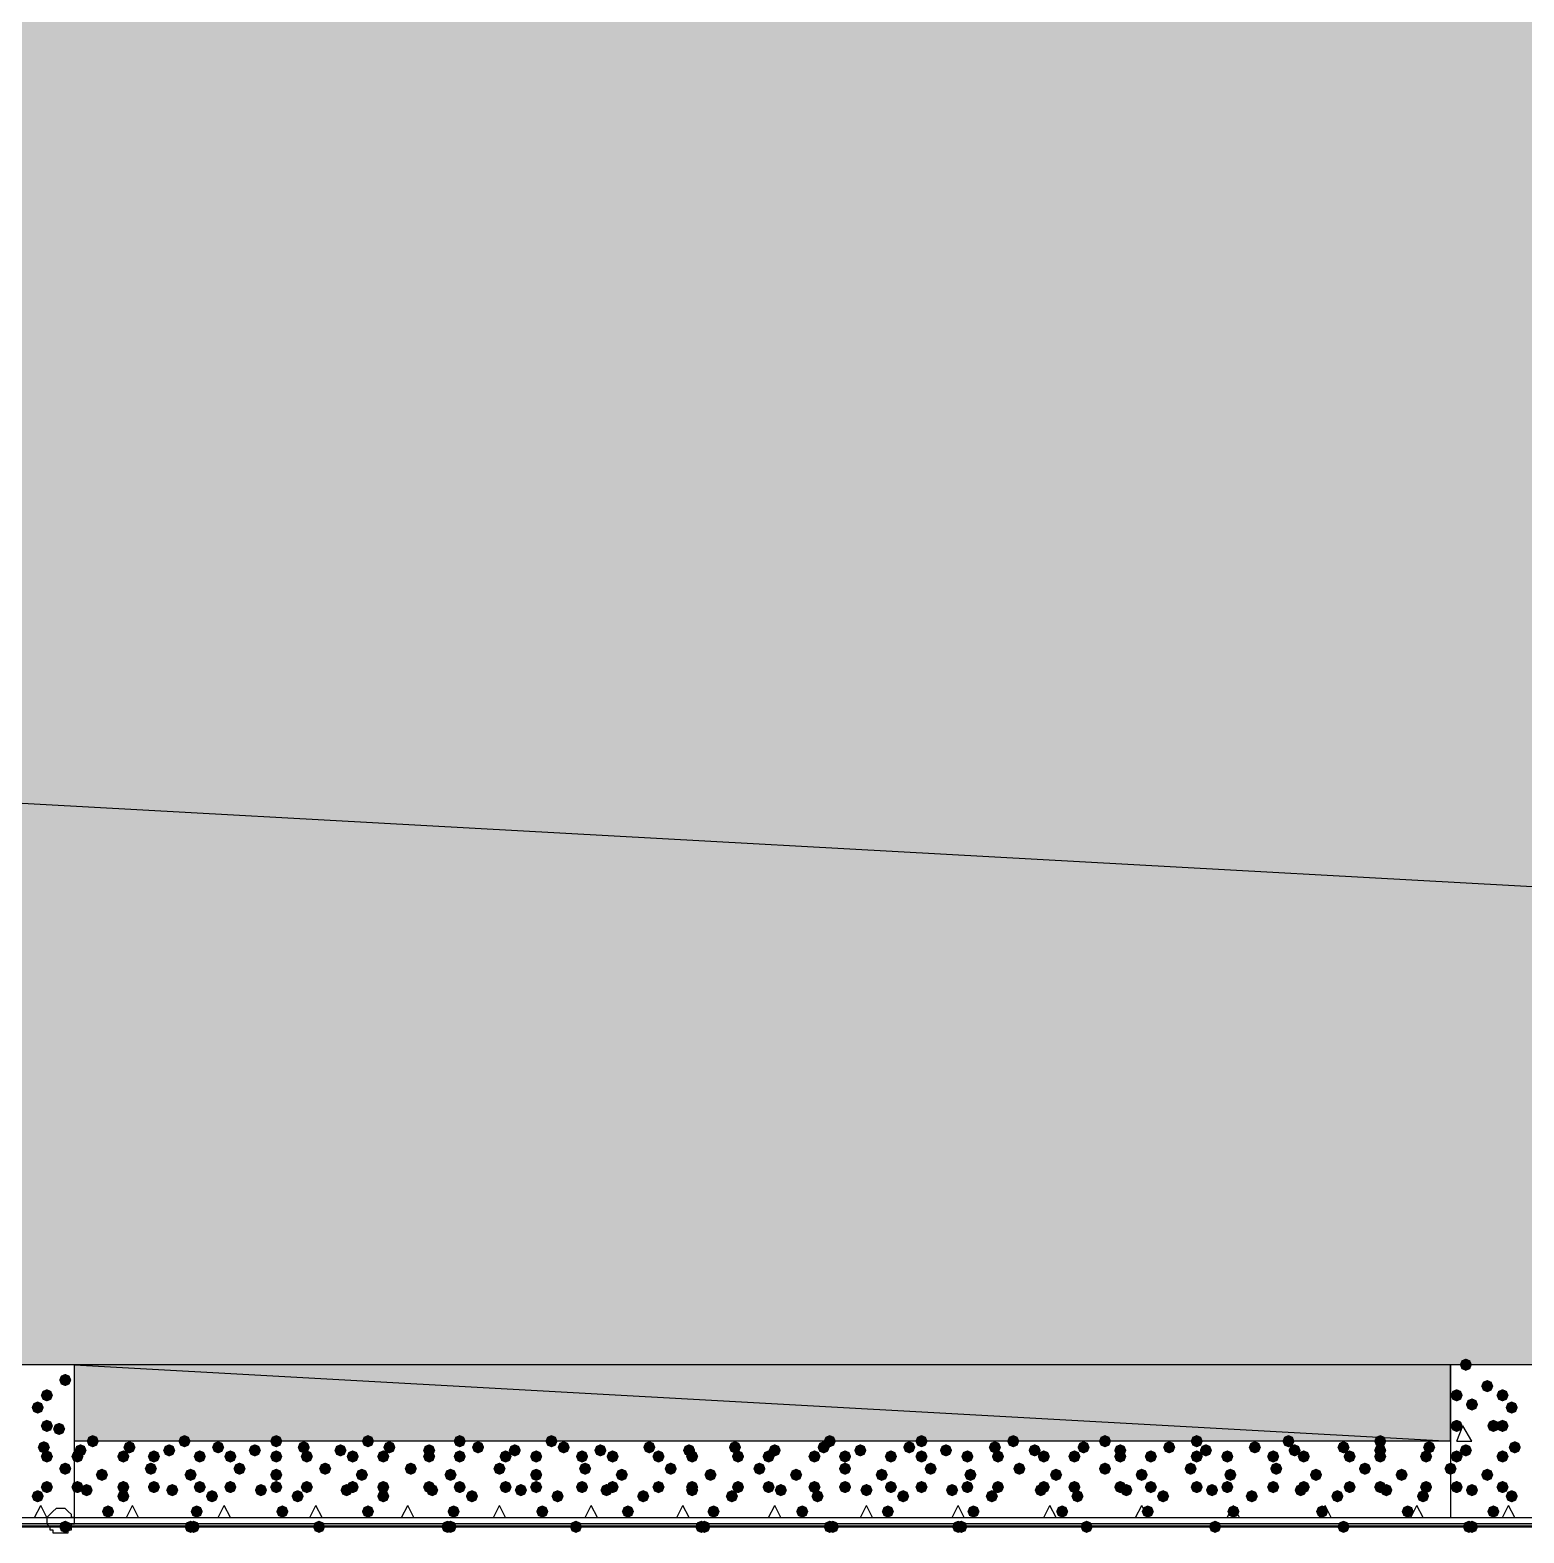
# Model space of a CAD drawing. Header units: millimetres. Extents: x 0 to 420, y 0 to 297.
# Drawn here: x 238.7 to 259.38, y 84.33 to 105.13 of the extents above; entities that cross this region are included whole.
import ezdxf

# ---------------------------------------------------------------- set-up
doc = ezdxf.new("R2010")
doc.units = ezdxf.units.MM
doc.layers.get('0').update_dxf_attribs({"linetype": 'CONTINUOUS'})

msp = doc.modelspace()

# ---------------------------------------------------------------- hatches: boundary and pattern name
at = {"true_color": 0x000008}
h = msp.add_hatch(color=0, dxfattribs=at)
h.paths.add_polyline_path([(379.518333, 105.748667), (33.401, 105.748667), (379.518333, 86.656333)], flags=0)
h.paths.add_polyline_path([(33.401, 105.748667), (379.518333, 86.656333), (33.401, 86.656333)], flags=0)
h = msp.add_hatch(color=0, dxfattribs=at)
h.paths.add_polyline_path([(258.360333, 86.656333), (239.310333, 86.656333), (258.360333, 85.598)], flags=0)
h.paths.add_polyline_path([(239.310333, 86.656333), (258.360333, 85.598), (239.310333, 85.598)], flags=0)
at = {"true_color": 0x000007}
for points in [[(258.656667, 86.656333), (258.631796, 86.596537), (258.572, 86.571667), (258.512204, 86.596537), (258.487333, 86.656333), (258.512204, 86.716129), (258.572, 86.741), (258.631796, 86.716129)], [(239.268, 86.444667), (239.243129, 86.384871), (239.183333, 86.36), (239.123538, 86.384871), (239.098667, 86.444667), (239.123537, 86.504462), (239.183333, 86.529333), (239.243129, 86.504463)], [(258.953, 86.36), (258.928129, 86.300204), (258.868333, 86.275333), (258.808538, 86.300204), (258.783667, 86.36), (258.808537, 86.419796), (258.868333, 86.444667), (258.928129, 86.419796)], [(238.887, 86.063667), (238.862129, 86.003871), (238.802333, 85.979), (238.742538, 86.003871), (238.717667, 86.063667), (238.742537, 86.123462), (238.802333, 86.148333), (238.862129, 86.123463)], [(239.014, 86.233), (238.989129, 86.173204), (238.929333, 86.148333), (238.869538, 86.173204), (238.844667, 86.233), (238.869537, 86.292796), (238.929333, 86.317667), (238.989129, 86.292796)], [(258.529667, 86.233), (258.504796, 86.173204), (258.445, 86.148333), (258.385204, 86.173204), (258.360333, 86.233), (258.385204, 86.292796), (258.445, 86.317667), (258.504796, 86.292796)], [(258.741333, 86.106), (258.716462, 86.046204), (258.656667, 86.021333), (258.596871, 86.046204), (258.572, 86.106), (258.596871, 86.165796), (258.656667, 86.190667), (258.716462, 86.165796)], [(259.164667, 86.233), (259.139796, 86.173204), (259.08, 86.148333), (259.020204, 86.173204), (258.995333, 86.233), (259.020204, 86.292796), (259.08, 86.317667), (259.139796, 86.292796)], [(259.291667, 86.063667), (259.266796, 86.003871), (259.207, 85.979), (259.147204, 86.003871), (259.122333, 86.063667), (259.147204, 86.123462), (259.207, 86.148333), (259.266796, 86.123463)], [(239.014, 85.809667), (238.989129, 85.749871), (238.929333, 85.725), (238.869538, 85.749871), (238.844667, 85.809667), (238.869537, 85.869462), (238.929333, 85.894333), (238.989129, 85.869463)], [(239.183333, 85.767333), (239.158462, 85.707538), (239.098667, 85.682667), (239.038871, 85.707538), (239.014, 85.767333), (239.038871, 85.827129), (239.098667, 85.852), (239.158462, 85.827129)], [(258.529667, 85.809667), (258.504796, 85.749871), (258.445, 85.725), (258.385204, 85.749871), (258.360333, 85.809667), (258.385204, 85.869462), (258.445, 85.894333), (258.504796, 85.869463)], [(259.037667, 85.809667), (259.012796, 85.749871), (258.953, 85.725), (258.893204, 85.749871), (258.868333, 85.809667), (258.893204, 85.869462), (258.953, 85.894333), (259.012796, 85.869463)], [(259.164667, 85.809667), (259.139796, 85.749871), (259.08, 85.725), (259.020204, 85.749871), (258.995333, 85.809667), (259.020204, 85.869462), (259.08, 85.894333), (259.139796, 85.869463)], [(238.971667, 85.513333), (238.946796, 85.453537), (238.887, 85.428667), (238.827204, 85.453537), (238.802333, 85.513333), (238.827204, 85.573129), (238.887, 85.598), (238.946796, 85.573129)], [(258.656667, 85.471), (258.631796, 85.411204), (258.572, 85.386333), (258.512204, 85.411204), (258.487333, 85.471), (258.512204, 85.530796), (258.572, 85.555667), (258.631796, 85.530796)], [(259.334, 85.513333), (259.309129, 85.453537), (259.249333, 85.428667), (259.189538, 85.453537), (259.164667, 85.513333), (259.189537, 85.573129), (259.249333, 85.598), (259.309129, 85.573129)], [(239.014, 85.386333), (238.989129, 85.326537), (238.929333, 85.301667), (238.869538, 85.326537), (238.844667, 85.386333), (238.869537, 85.446129), (238.929333, 85.471), (238.989129, 85.446129)], [(239.268, 85.217), (239.243129, 85.157204), (239.183333, 85.132333), (239.123538, 85.157204), (239.098667, 85.217), (239.123537, 85.276796), (239.183333, 85.301667), (239.243129, 85.276796)], [(258.529667, 85.386333), (258.504796, 85.326537), (258.445, 85.301667), (258.385204, 85.326537), (258.360333, 85.386333), (258.385204, 85.446129), (258.445, 85.471), (258.504796, 85.446129)], [(259.164667, 85.386333), (259.139796, 85.326537), (259.08, 85.301667), (259.020204, 85.326537), (258.995333, 85.386333), (259.020204, 85.446129), (259.08, 85.471), (259.139796, 85.446129)], [(258.953, 85.132333), (258.928129, 85.072538), (258.868333, 85.047667), (258.808538, 85.072538), (258.783667, 85.132333), (258.808537, 85.192129), (258.868333, 85.217), (258.928129, 85.192129)], [(238.887, 84.836), (238.862129, 84.776204), (238.802333, 84.751333), (238.742538, 84.776204), (238.717667, 84.836), (238.742537, 84.895796), (238.802333, 84.920667), (238.862129, 84.895796)], [(239.014, 84.963), (238.989129, 84.903204), (238.929333, 84.878333), (238.869538, 84.903204), (238.844667, 84.963), (238.869537, 85.022796), (238.929333, 85.047667), (238.989129, 85.022796)], [(258.529667, 84.963), (258.504796, 84.903204), (258.445, 84.878333), (258.385204, 84.903204), (258.360333, 84.963), (258.385204, 85.022796), (258.445, 85.047667), (258.504796, 85.022796)], [(258.741333, 84.920667), (258.716462, 84.860871), (258.656667, 84.836), (258.596871, 84.860871), (258.572, 84.920667), (258.596871, 84.980462), (258.656667, 85.005333), (258.716462, 84.980463)], [(259.164667, 84.963), (259.139796, 84.903204), (259.08, 84.878333), (259.020204, 84.903204), (258.995333, 84.963), (259.020204, 85.022796), (259.08, 85.047667), (259.139796, 85.022796)], [(259.291667, 84.836), (259.266796, 84.776204), (259.207, 84.751333), (259.147204, 84.776204), (259.122333, 84.836), (259.147204, 84.895796), (259.207, 84.920667), (259.266796, 84.895796)], [(259.037667, 84.624333), (259.012796, 84.564537), (258.953, 84.539667), (258.893204, 84.564537), (258.868333, 84.624333), (258.893204, 84.684129), (258.953, 84.709), (259.012796, 84.684129)]]:
    msp.add_hatch(color=0, dxfattribs=at).paths.add_polyline_path(points, flags=0)
at = {"true_color": 0x000008}
for points in [[(239.479667, 85.471), (239.454796, 85.411204), (239.395, 85.386333), (239.335204, 85.411204), (239.310333, 85.471), (239.335204, 85.530796), (239.395, 85.555667), (239.454796, 85.530796)], [(239.649, 85.598), (239.624129, 85.538204), (239.564333, 85.513333), (239.504538, 85.538204), (239.479667, 85.598), (239.504537, 85.657796), (239.564333, 85.682667), (239.624129, 85.657796)], [(240.157, 85.513333), (240.132129, 85.453537), (240.072333, 85.428667), (240.012538, 85.453537), (239.987667, 85.513333), (240.012537, 85.573129), (240.072333, 85.598), (240.132129, 85.573129)], [(240.707333, 85.471), (240.682462, 85.411204), (240.622667, 85.386333), (240.562871, 85.411204), (240.538, 85.471), (240.562871, 85.530796), (240.622667, 85.555667), (240.682462, 85.530796)], [(240.919, 85.598), (240.894129, 85.538204), (240.834333, 85.513333), (240.774538, 85.538204), (240.749667, 85.598), (240.774537, 85.657796), (240.834333, 85.682667), (240.894129, 85.657796)], [(241.384667, 85.513333), (241.359796, 85.453537), (241.3, 85.428667), (241.240204, 85.453537), (241.215333, 85.513333), (241.240204, 85.573129), (241.3, 85.598), (241.359796, 85.573129)], [(241.892667, 85.471), (241.867796, 85.411204), (241.808, 85.386333), (241.748204, 85.411204), (241.723333, 85.471), (241.748204, 85.530796), (241.808, 85.555667), (241.867796, 85.530796)], [(242.189, 85.598), (242.164129, 85.538204), (242.104333, 85.513333), (242.044537, 85.538204), (242.019667, 85.598), (242.044537, 85.657796), (242.104333, 85.682667), (242.164129, 85.657796)], [(242.57, 85.513333), (242.545129, 85.453537), (242.485333, 85.428667), (242.425538, 85.453537), (242.400667, 85.513333), (242.425537, 85.573129), (242.485333, 85.598), (242.545129, 85.573129)], [(243.078, 85.471), (243.053129, 85.411204), (242.993333, 85.386333), (242.933538, 85.411204), (242.908667, 85.471), (242.933537, 85.530796), (242.993333, 85.555667), (243.053129, 85.530796)], [(243.459, 85.598), (243.434129, 85.538204), (243.374333, 85.513333), (243.314538, 85.538204), (243.289667, 85.598), (243.314537, 85.657796), (243.374333, 85.682667), (243.434129, 85.657796)], [(243.755333, 85.513333), (243.730462, 85.453537), (243.670667, 85.428667), (243.610871, 85.453537), (243.586, 85.513333), (243.610871, 85.573129), (243.670667, 85.598), (243.730462, 85.573129)], [(244.305667, 85.471), (244.280796, 85.411204), (244.221, 85.386333), (244.161204, 85.411204), (244.136333, 85.471), (244.161204, 85.530796), (244.221, 85.555667), (244.280796, 85.530796)], [(244.729, 85.598), (244.704129, 85.538204), (244.644333, 85.513333), (244.584538, 85.538204), (244.559667, 85.598), (244.584537, 85.657796), (244.644333, 85.682667), (244.704129, 85.657796)], [(244.983, 85.513333), (244.958129, 85.453537), (244.898333, 85.428667), (244.838538, 85.453537), (244.813667, 85.513333), (244.838537, 85.573129), (244.898333, 85.598), (244.958129, 85.573129)], [(245.491, 85.471), (245.466129, 85.411204), (245.406333, 85.386333), (245.346538, 85.411204), (245.321667, 85.471), (245.346537, 85.530796), (245.406333, 85.555667), (245.466129, 85.530796)], [(245.999, 85.598), (245.974129, 85.538204), (245.914333, 85.513333), (245.854537, 85.538204), (245.829667, 85.598), (245.854537, 85.657796), (245.914333, 85.682667), (245.974129, 85.657796)], [(246.168333, 85.513333), (246.143463, 85.453537), (246.083667, 85.428667), (246.023871, 85.453537), (245.999, 85.513333), (246.023871, 85.573129), (246.083667, 85.598), (246.143462, 85.573129)], [(246.676333, 85.471), (246.651462, 85.411204), (246.591667, 85.386333), (246.531871, 85.411204), (246.507, 85.471), (246.531871, 85.530796), (246.591667, 85.555667), (246.651462, 85.530796)], [(247.353667, 85.513333), (247.328796, 85.453537), (247.269, 85.428667), (247.209204, 85.453537), (247.184333, 85.513333), (247.209204, 85.573129), (247.269, 85.598), (247.328796, 85.573129)], [(247.904, 85.471), (247.879129, 85.411204), (247.819333, 85.386333), (247.759538, 85.411204), (247.734667, 85.471), (247.759537, 85.530796), (247.819333, 85.555667), (247.879129, 85.530796)], [(248.539, 85.513333), (248.514129, 85.453537), (248.454333, 85.428667), (248.394538, 85.453537), (248.369667, 85.513333), (248.394537, 85.573129), (248.454333, 85.598), (248.514129, 85.573129)], [(249.089333, 85.471), (249.064462, 85.411204), (249.004667, 85.386333), (248.944871, 85.411204), (248.92, 85.471), (248.944871, 85.530796), (249.004667, 85.555667), (249.064462, 85.530796)], [(249.766667, 85.513333), (249.741796, 85.453537), (249.682, 85.428667), (249.622204, 85.453537), (249.597333, 85.513333), (249.622204, 85.573129), (249.682, 85.598), (249.741796, 85.573129)], [(249.851333, 85.598), (249.826462, 85.538204), (249.766667, 85.513333), (249.706871, 85.538204), (249.682, 85.598), (249.706871, 85.657796), (249.766667, 85.682667), (249.826462, 85.657796)], [(250.274667, 85.471), (250.249796, 85.411204), (250.19, 85.386333), (250.130204, 85.411204), (250.105333, 85.471), (250.130204, 85.530796), (250.19, 85.555667), (250.249796, 85.530796)], [(250.952, 85.513333), (250.927129, 85.453537), (250.867333, 85.428667), (250.807538, 85.453537), (250.782667, 85.513333), (250.807537, 85.573129), (250.867333, 85.598), (250.927129, 85.573129)], [(251.121333, 85.598), (251.096462, 85.538204), (251.036667, 85.513333), (250.976871, 85.538204), (250.952, 85.598), (250.976871, 85.657796), (251.036667, 85.682667), (251.096462, 85.657796)], [(251.46, 85.471), (251.435129, 85.411204), (251.375333, 85.386333), (251.315538, 85.411204), (251.290667, 85.471), (251.315537, 85.530796), (251.375333, 85.555667), (251.435129, 85.530796)], [(252.137333, 85.513333), (252.112462, 85.453537), (252.052667, 85.428667), (251.992871, 85.453537), (251.968, 85.513333), (251.992871, 85.573129), (252.052667, 85.598), (252.112462, 85.573129)], [(252.391333, 85.598), (252.366462, 85.538204), (252.306667, 85.513333), (252.246871, 85.538204), (252.222, 85.598), (252.246871, 85.657796), (252.306667, 85.682667), (252.366462, 85.657796)], [(252.687667, 85.471), (252.662796, 85.411204), (252.603, 85.386333), (252.543204, 85.411204), (252.518333, 85.471), (252.543204, 85.530796), (252.603, 85.555667), (252.662796, 85.530796)], [(253.365, 85.513333), (253.340129, 85.453537), (253.280333, 85.428667), (253.220538, 85.453537), (253.195667, 85.513333), (253.220537, 85.573129), (253.280333, 85.598), (253.340129, 85.573129)], [(253.661333, 85.598), (253.636462, 85.538204), (253.576667, 85.513333), (253.516871, 85.538204), (253.492, 85.598), (253.516871, 85.657796), (253.576667, 85.682667), (253.636462, 85.657796)], [(253.873, 85.471), (253.848129, 85.411204), (253.788333, 85.386333), (253.728538, 85.411204), (253.703667, 85.471), (253.728537, 85.530796), (253.788333, 85.555667), (253.848129, 85.530796)], [(254.550333, 85.513333), (254.525462, 85.453537), (254.465667, 85.428667), (254.405871, 85.453537), (254.381, 85.513333), (254.405871, 85.573129), (254.465667, 85.598), (254.525462, 85.573129)], [(254.931333, 85.598), (254.906462, 85.538204), (254.846667, 85.513333), (254.786871, 85.538204), (254.762, 85.598), (254.786871, 85.657796), (254.846667, 85.682667), (254.906462, 85.657796)], [(255.058333, 85.471), (255.033462, 85.411204), (254.973667, 85.386333), (254.913871, 85.411204), (254.889, 85.471), (254.913871, 85.530796), (254.973667, 85.555667), (255.033462, 85.530796)], [(255.735667, 85.513333), (255.710796, 85.453537), (255.651, 85.428667), (255.591204, 85.453537), (255.566333, 85.513333), (255.591204, 85.573129), (255.651, 85.598), (255.710796, 85.573129)], [(256.201333, 85.598), (256.176462, 85.538204), (256.116667, 85.513333), (256.056871, 85.538204), (256.032, 85.598), (256.056871, 85.657796), (256.116667, 85.682667), (256.176462, 85.657796)], [(256.286, 85.471), (256.261129, 85.411204), (256.201333, 85.386333), (256.141538, 85.411204), (256.116667, 85.471), (256.141537, 85.530796), (256.201333, 85.555667), (256.261129, 85.530796)], [(256.963333, 85.513333), (256.938463, 85.453537), (256.878667, 85.428667), (256.818871, 85.453537), (256.794, 85.513333), (256.818871, 85.573129), (256.878667, 85.598), (256.938462, 85.573129)], [(257.471333, 85.598), (257.446462, 85.538204), (257.386667, 85.513333), (257.326871, 85.538204), (257.302, 85.598), (257.326871, 85.657796), (257.386667, 85.682667), (257.446462, 85.657796)], [(257.471333, 85.471), (257.446462, 85.411204), (257.386667, 85.386333), (257.326871, 85.411204), (257.302, 85.471), (257.326871, 85.530796), (257.386667, 85.555667), (257.446462, 85.530796)], [(258.148667, 85.513333), (258.123796, 85.453537), (258.064, 85.428667), (258.004204, 85.453537), (257.979333, 85.513333), (258.004204, 85.573129), (258.064, 85.598), (258.123796, 85.573129)], [(239.437333, 85.386333), (239.412463, 85.326537), (239.352667, 85.301667), (239.292871, 85.326537), (239.268, 85.386333), (239.292871, 85.446129), (239.352667, 85.471), (239.412462, 85.446129)], [(240.072333, 85.386333), (240.047462, 85.326537), (239.987667, 85.301667), (239.927871, 85.326537), (239.903, 85.386333), (239.927871, 85.446129), (239.987667, 85.471), (240.047462, 85.446129)], [(240.453333, 85.217), (240.428462, 85.157204), (240.368667, 85.132333), (240.308871, 85.157204), (240.284, 85.217), (240.308871, 85.276796), (240.368667, 85.301667), (240.428462, 85.276796)], [(240.495667, 85.386333), (240.470796, 85.326537), (240.411, 85.301667), (240.351204, 85.326537), (240.326333, 85.386333), (240.351204, 85.446129), (240.411, 85.471), (240.470796, 85.446129)], [(241.130667, 85.386333), (241.105796, 85.326537), (241.046, 85.301667), (240.986204, 85.326537), (240.961333, 85.386333), (240.986204, 85.446129), (241.046, 85.471), (241.105796, 85.446129)], [(241.554, 85.386333), (241.529129, 85.326537), (241.469333, 85.301667), (241.409538, 85.326537), (241.384667, 85.386333), (241.409537, 85.446129), (241.469333, 85.471), (241.529129, 85.446129)], [(241.681, 85.217), (241.656129, 85.157204), (241.596333, 85.132333), (241.536538, 85.157204), (241.511667, 85.217), (241.536537, 85.276796), (241.596333, 85.301667), (241.656129, 85.276796)], [(242.189, 85.386333), (242.164129, 85.326537), (242.104333, 85.301667), (242.044537, 85.326537), (242.019667, 85.386333), (242.044537, 85.446129), (242.104333, 85.471), (242.164129, 85.446129)], [(242.612333, 85.386333), (242.587462, 85.326537), (242.527667, 85.301667), (242.467871, 85.326537), (242.443, 85.386333), (242.467871, 85.446129), (242.527667, 85.471), (242.587462, 85.446129)], [(242.866333, 85.217), (242.841462, 85.157204), (242.781667, 85.132333), (242.721871, 85.157204), (242.697, 85.217), (242.721871, 85.276796), (242.781667, 85.301667), (242.841462, 85.276796)], [(243.247333, 85.386333), (243.222462, 85.326537), (243.162667, 85.301667), (243.102871, 85.326537), (243.078, 85.386333), (243.102871, 85.446129), (243.162667, 85.471), (243.222462, 85.446129)], [(243.670667, 85.386333), (243.645796, 85.326537), (243.586, 85.301667), (243.526204, 85.326537), (243.501333, 85.386333), (243.526204, 85.446129), (243.586, 85.471), (243.645796, 85.446129)], [(244.051667, 85.217), (244.026796, 85.157204), (243.967, 85.132333), (243.907204, 85.157204), (243.882333, 85.217), (243.907204, 85.276796), (243.967, 85.301667), (244.026796, 85.276796)], [(244.305667, 85.386333), (244.280796, 85.326537), (244.221, 85.301667), (244.161204, 85.326537), (244.136333, 85.386333), (244.161204, 85.446129), (244.221, 85.471), (244.280796, 85.446129)], [(244.729, 85.386333), (244.704129, 85.326537), (244.644333, 85.301667), (244.584538, 85.326537), (244.559667, 85.386333), (244.584537, 85.446129), (244.644333, 85.471), (244.704129, 85.446129)], [(245.279333, 85.217), (245.254462, 85.157204), (245.194667, 85.132333), (245.134871, 85.157204), (245.11, 85.217), (245.134871, 85.276796), (245.194667, 85.301667), (245.254462, 85.276796)], [(245.364, 85.386333), (245.339129, 85.326537), (245.279333, 85.301667), (245.219538, 85.326537), (245.194667, 85.386333), (245.219537, 85.446129), (245.279333, 85.471), (245.339129, 85.446129)], [(245.787333, 85.386333), (245.762462, 85.326537), (245.702667, 85.301667), (245.642871, 85.326537), (245.618, 85.386333), (245.642871, 85.446129), (245.702667, 85.471), (245.762462, 85.446129)], [(246.422333, 85.386333), (246.397462, 85.326537), (246.337667, 85.301667), (246.277871, 85.326537), (246.253, 85.386333), (246.277871, 85.446129), (246.337667, 85.471), (246.397462, 85.446129)], [(246.464667, 85.217), (246.439796, 85.157204), (246.38, 85.132333), (246.320204, 85.157204), (246.295333, 85.217), (246.320204, 85.276796), (246.38, 85.301667), (246.439796, 85.276796)], [(246.845667, 85.386333), (246.820796, 85.326537), (246.761, 85.301667), (246.701204, 85.326537), (246.676333, 85.386333), (246.701204, 85.446129), (246.761, 85.471), (246.820796, 85.446129)], [(247.480667, 85.386333), (247.455796, 85.326537), (247.396, 85.301667), (247.336204, 85.326537), (247.311333, 85.386333), (247.336204, 85.446129), (247.396, 85.471), (247.455796, 85.446129)], [(247.65, 85.217), (247.625129, 85.157204), (247.565333, 85.132333), (247.505538, 85.157204), (247.480667, 85.217), (247.505537, 85.276796), (247.565333, 85.301667), (247.625129, 85.276796)], [(247.946333, 85.386333), (247.921462, 85.326537), (247.861667, 85.301667), (247.801871, 85.326537), (247.777, 85.386333), (247.801871, 85.446129), (247.861667, 85.471), (247.921462, 85.446129)], [(248.581333, 85.386333), (248.556462, 85.326537), (248.496667, 85.301667), (248.436871, 85.326537), (248.412, 85.386333), (248.436871, 85.446129), (248.496667, 85.471), (248.556462, 85.446129)], [(248.877667, 85.217), (248.852796, 85.157204), (248.793, 85.132333), (248.733204, 85.157204), (248.708333, 85.217), (248.733204, 85.276796), (248.793, 85.301667), (248.852796, 85.276796)], [(249.004667, 85.386333), (248.979796, 85.326537), (248.92, 85.301667), (248.860204, 85.326537), (248.835333, 85.386333), (248.860204, 85.446129), (248.92, 85.471), (248.979796, 85.446129)], [(249.639667, 85.386333), (249.614796, 85.326537), (249.555, 85.301667), (249.495204, 85.326537), (249.470333, 85.386333), (249.495204, 85.446129), (249.555, 85.471), (249.614796, 85.446129)], [(250.063, 85.386333), (250.038129, 85.326537), (249.978333, 85.301667), (249.918538, 85.326537), (249.893667, 85.386333), (249.918537, 85.446129), (249.978333, 85.471), (250.038129, 85.446129)], [(250.063, 85.217), (250.038129, 85.157204), (249.978333, 85.132333), (249.918538, 85.157204), (249.893667, 85.217), (249.918537, 85.276796), (249.978333, 85.301667), (250.038129, 85.276796)], [(250.698, 85.386333), (250.673129, 85.326537), (250.613333, 85.301667), (250.553538, 85.326537), (250.528667, 85.386333), (250.553537, 85.446129), (250.613333, 85.471), (250.673129, 85.446129)], [(251.121333, 85.386333), (251.096462, 85.326537), (251.036667, 85.301667), (250.976871, 85.326537), (250.952, 85.386333), (250.976871, 85.446129), (251.036667, 85.471), (251.096462, 85.446129)], [(251.248333, 85.217), (251.223462, 85.157204), (251.163667, 85.132333), (251.103871, 85.157204), (251.079, 85.217), (251.103871, 85.276796), (251.163667, 85.301667), (251.223462, 85.276796)], [(251.756333, 85.386333), (251.731462, 85.326537), (251.671667, 85.301667), (251.611871, 85.326537), (251.587, 85.386333), (251.611871, 85.446129), (251.671667, 85.471), (251.731462, 85.446129)], [(252.179667, 85.386333), (252.154796, 85.326537), (252.095, 85.301667), (252.035204, 85.326537), (252.010333, 85.386333), (252.035204, 85.446129), (252.095, 85.471), (252.154796, 85.446129)], [(252.476, 85.217), (252.451129, 85.157204), (252.391333, 85.132333), (252.331538, 85.157204), (252.306667, 85.217), (252.331537, 85.276796), (252.391333, 85.301667), (252.451129, 85.276796)], [(252.814667, 85.386333), (252.789796, 85.326537), (252.73, 85.301667), (252.670204, 85.326537), (252.645333, 85.386333), (252.670204, 85.446129), (252.73, 85.471), (252.789796, 85.446129)], [(253.238, 85.386333), (253.213129, 85.326537), (253.153333, 85.301667), (253.093538, 85.326537), (253.068667, 85.386333), (253.093537, 85.446129), (253.153333, 85.471), (253.213129, 85.446129)], [(253.661333, 85.217), (253.636462, 85.157204), (253.576667, 85.132333), (253.516871, 85.157204), (253.492, 85.217), (253.516871, 85.276796), (253.576667, 85.301667), (253.636462, 85.276796)], [(253.873, 85.386333), (253.848129, 85.326537), (253.788333, 85.301667), (253.728538, 85.326537), (253.703667, 85.386333), (253.728537, 85.446129), (253.788333, 85.471), (253.848129, 85.446129)], [(254.296333, 85.386333), (254.271462, 85.326537), (254.211667, 85.301667), (254.151871, 85.326537), (254.127, 85.386333), (254.151871, 85.446129), (254.211667, 85.471), (254.271462, 85.446129)], [(254.846667, 85.217), (254.821796, 85.157204), (254.762, 85.132333), (254.702204, 85.157204), (254.677333, 85.217), (254.702204, 85.276796), (254.762, 85.301667), (254.821796, 85.276796)], [(254.931333, 85.386333), (254.906462, 85.326537), (254.846667, 85.301667), (254.786871, 85.326537), (254.762, 85.386333), (254.786871, 85.446129), (254.846667, 85.471), (254.906462, 85.446129)], [(255.354667, 85.386333), (255.329796, 85.326537), (255.27, 85.301667), (255.210204, 85.326537), (255.185333, 85.386333), (255.210204, 85.446129), (255.27, 85.471), (255.329796, 85.446129)], [(255.989667, 85.386333), (255.964796, 85.326537), (255.905, 85.301667), (255.845204, 85.326537), (255.820333, 85.386333), (255.845204, 85.446129), (255.905, 85.471), (255.964796, 85.446129)], [(256.032, 85.217), (256.007129, 85.157204), (255.947333, 85.132333), (255.887538, 85.157204), (255.862667, 85.217), (255.887537, 85.276796), (255.947333, 85.301667), (256.007129, 85.276796)], [(256.413, 85.386333), (256.388129, 85.326537), (256.328333, 85.301667), (256.268537, 85.326537), (256.243667, 85.386333), (256.268537, 85.446129), (256.328333, 85.471), (256.388129, 85.446129)], [(257.048, 85.386333), (257.023129, 85.326537), (256.963333, 85.301667), (256.903537, 85.326537), (256.878667, 85.386333), (256.903537, 85.446129), (256.963333, 85.471), (257.023129, 85.446129)], [(257.259667, 85.217), (257.234796, 85.157204), (257.175, 85.132333), (257.115204, 85.157204), (257.090333, 85.217), (257.115204, 85.276796), (257.175, 85.301667), (257.234796, 85.276796)], [(257.471333, 85.386333), (257.446462, 85.326537), (257.386667, 85.301667), (257.326871, 85.326537), (257.302, 85.386333), (257.326871, 85.446129), (257.386667, 85.471), (257.446462, 85.446129)], [(258.106333, 85.386333), (258.081462, 85.326537), (258.021667, 85.301667), (257.961871, 85.326537), (257.937, 85.386333), (257.961871, 85.446129), (258.021667, 85.471), (258.081462, 85.446129)], [(258.445, 85.217), (258.420129, 85.157204), (258.360333, 85.132333), (258.300538, 85.157204), (258.275667, 85.217), (258.300537, 85.276796), (258.360333, 85.301667), (258.420129, 85.276796)], [(239.776, 85.132333), (239.751129, 85.072538), (239.691333, 85.047667), (239.631538, 85.072538), (239.606667, 85.132333), (239.631537, 85.192129), (239.691333, 85.217), (239.751129, 85.192129)], [(241.003667, 85.132333), (240.978796, 85.072538), (240.919, 85.047667), (240.859204, 85.072538), (240.834333, 85.132333), (240.859204, 85.192129), (240.919, 85.217), (240.978796, 85.192129)], [(242.189, 85.132333), (242.164129, 85.072538), (242.104333, 85.047667), (242.044537, 85.072538), (242.019667, 85.132333), (242.044537, 85.192129), (242.104333, 85.217), (242.164129, 85.192129)], [(243.374333, 85.132333), (243.349463, 85.072538), (243.289667, 85.047667), (243.229871, 85.072538), (243.205, 85.132333), (243.229871, 85.192129), (243.289667, 85.217), (243.349462, 85.192129)], [(244.602, 85.132333), (244.577129, 85.072538), (244.517333, 85.047667), (244.457538, 85.072538), (244.432667, 85.132333), (244.457537, 85.192129), (244.517333, 85.217), (244.577129, 85.192129)], [(245.787333, 85.132333), (245.762462, 85.072538), (245.702667, 85.047667), (245.642871, 85.072538), (245.618, 85.132333), (245.642871, 85.192129), (245.702667, 85.217), (245.762462, 85.192129)], [(246.972667, 85.132333), (246.947796, 85.072538), (246.888, 85.047667), (246.828204, 85.072538), (246.803333, 85.132333), (246.828204, 85.192129), (246.888, 85.217), (246.947796, 85.192129)], [(248.200333, 85.132333), (248.175462, 85.072538), (248.115667, 85.047667), (248.055871, 85.072538), (248.031, 85.132333), (248.055871, 85.192129), (248.115667, 85.217), (248.175462, 85.192129)], [(249.385667, 85.132333), (249.360796, 85.072538), (249.301, 85.047667), (249.241204, 85.072538), (249.216333, 85.132333), (249.241204, 85.192129), (249.301, 85.217), (249.360796, 85.192129)], [(250.571, 85.132333), (250.546129, 85.072538), (250.486333, 85.047667), (250.426538, 85.072538), (250.401667, 85.132333), (250.426537, 85.192129), (250.486333, 85.217), (250.546129, 85.192129)], [(251.798667, 85.132333), (251.773796, 85.072538), (251.714, 85.047667), (251.654204, 85.072538), (251.629333, 85.132333), (251.654204, 85.192129), (251.714, 85.217), (251.773796, 85.192129)], [(252.984, 85.132333), (252.959129, 85.072538), (252.899333, 85.047667), (252.839538, 85.072538), (252.814667, 85.132333), (252.839537, 85.192129), (252.899333, 85.217), (252.959129, 85.192129)], [(254.169333, 85.132333), (254.144463, 85.072538), (254.084667, 85.047667), (254.024871, 85.072538), (254, 85.132333), (254.024871, 85.192129), (254.084667, 85.217), (254.144462, 85.192129)], [(255.397, 85.132333), (255.372129, 85.072538), (255.312333, 85.047667), (255.252537, 85.072538), (255.227667, 85.132333), (255.252537, 85.192129), (255.312333, 85.217), (255.372129, 85.192129)], [(256.582333, 85.132333), (256.557462, 85.072538), (256.497667, 85.047667), (256.437871, 85.072538), (256.413, 85.132333), (256.437871, 85.192129), (256.497667, 85.217), (256.557462, 85.192129)], [(257.767667, 85.132333), (257.742796, 85.072538), (257.683, 85.047667), (257.623204, 85.072538), (257.598333, 85.132333), (257.623204, 85.192129), (257.683, 85.217), (257.742796, 85.192129)], [(239.437333, 84.963), (239.412463, 84.903204), (239.352667, 84.878333), (239.292871, 84.903204), (239.268, 84.963), (239.292871, 85.022796), (239.352667, 85.047667), (239.412462, 85.022796)], [(239.564333, 84.920667), (239.539463, 84.860871), (239.479667, 84.836), (239.419871, 84.860871), (239.395, 84.920667), (239.419871, 84.980462), (239.479667, 85.005333), (239.539462, 84.980463)], [(240.072333, 84.963), (240.047462, 84.903204), (239.987667, 84.878333), (239.927871, 84.903204), (239.903, 84.963), (239.927871, 85.022796), (239.987667, 85.047667), (240.047462, 85.022796)], [(240.072333, 84.836), (240.047462, 84.776204), (239.987667, 84.751333), (239.927871, 84.776204), (239.903, 84.836), (239.927871, 84.895796), (239.987667, 84.920667), (240.047462, 84.895796)], [(240.495667, 84.963), (240.470796, 84.903204), (240.411, 84.878333), (240.351204, 84.903204), (240.326333, 84.963), (240.351204, 85.022796), (240.411, 85.047667), (240.470796, 85.022796)], [(240.749667, 84.920667), (240.724796, 84.860871), (240.665, 84.836), (240.605204, 84.860871), (240.580333, 84.920667), (240.605204, 84.980462), (240.665, 85.005333), (240.724796, 84.980463)], [(241.130667, 84.963), (241.105796, 84.903204), (241.046, 84.878333), (240.986204, 84.903204), (240.961333, 84.963), (240.986204, 85.022796), (241.046, 85.047667), (241.105796, 85.022796)], [(241.3, 84.836), (241.275129, 84.776204), (241.215333, 84.751333), (241.155538, 84.776204), (241.130667, 84.836), (241.155537, 84.895796), (241.215333, 84.920667), (241.275129, 84.895796)], [(241.554, 84.963), (241.529129, 84.903204), (241.469333, 84.878333), (241.409538, 84.903204), (241.384667, 84.963), (241.409537, 85.022796), (241.469333, 85.047667), (241.529129, 85.022796)], [(241.977333, 84.920667), (241.952462, 84.860871), (241.892667, 84.836), (241.832871, 84.860871), (241.808, 84.920667), (241.832871, 84.980462), (241.892667, 85.005333), (241.952462, 84.980463)], [(242.189, 84.963), (242.164129, 84.903204), (242.104333, 84.878333), (242.044537, 84.903204), (242.019667, 84.963), (242.044537, 85.022796), (242.104333, 85.047667), (242.164129, 85.022796)], [(242.485333, 84.836), (242.460462, 84.776204), (242.400667, 84.751333), (242.340871, 84.776204), (242.316, 84.836), (242.340871, 84.895796), (242.400667, 84.920667), (242.460462, 84.895796)], [(242.612333, 84.963), (242.587462, 84.903204), (242.527667, 84.878333), (242.467871, 84.903204), (242.443, 84.963), (242.467871, 85.022796), (242.527667, 85.047667), (242.587462, 85.022796)], [(243.162667, 84.920667), (243.137796, 84.860871), (243.078, 84.836), (243.018204, 84.860871), (242.993333, 84.920667), (243.018204, 84.980462), (243.078, 85.005333), (243.137796, 84.980463)], [(243.247333, 84.963), (243.222462, 84.903204), (243.162667, 84.878333), (243.102871, 84.903204), (243.078, 84.963), (243.102871, 85.022796), (243.162667, 85.047667), (243.222462, 85.022796)], [(243.670667, 84.963), (243.645796, 84.903204), (243.586, 84.878333), (243.526204, 84.903204), (243.501333, 84.963), (243.526204, 85.022796), (243.586, 85.047667), (243.645796, 85.022796)], [(243.670667, 84.836), (243.645796, 84.776204), (243.586, 84.751333), (243.526204, 84.776204), (243.501333, 84.836), (243.526204, 84.895796), (243.586, 84.920667), (243.645796, 84.895796)], [(244.305667, 84.963), (244.280796, 84.903204), (244.221, 84.878333), (244.161204, 84.903204), (244.136333, 84.963), (244.161204, 85.022796), (244.221, 85.047667), (244.280796, 85.022796)], [(244.348, 84.920667), (244.323129, 84.860871), (244.263333, 84.836), (244.203537, 84.860871), (244.178667, 84.920667), (244.203537, 84.980462), (244.263333, 85.005333), (244.323129, 84.980463)], [(244.729, 84.963), (244.704129, 84.903204), (244.644333, 84.878333), (244.584538, 84.903204), (244.559667, 84.963), (244.584537, 85.022796), (244.644333, 85.047667), (244.704129, 85.022796)], [(244.898333, 84.836), (244.873462, 84.776204), (244.813667, 84.751333), (244.753871, 84.776204), (244.729, 84.836), (244.753871, 84.895796), (244.813667, 84.920667), (244.873462, 84.895796)], [(245.364, 84.963), (245.339129, 84.903204), (245.279333, 84.878333), (245.219538, 84.903204), (245.194667, 84.963), (245.219537, 85.022796), (245.279333, 85.047667), (245.339129, 85.022796)], [(245.575667, 84.920667), (245.550796, 84.860871), (245.491, 84.836), (245.431204, 84.860871), (245.406333, 84.920667), (245.431204, 84.980462), (245.491, 85.005333), (245.550796, 84.980463)], [(245.787333, 84.963), (245.762462, 84.903204), (245.702667, 84.878333), (245.642871, 84.903204), (245.618, 84.963), (245.642871, 85.022796), (245.702667, 85.047667), (245.762462, 85.022796)], [(246.083667, 84.836), (246.058796, 84.776204), (245.999, 84.751333), (245.939204, 84.776204), (245.914333, 84.836), (245.939204, 84.895796), (245.999, 84.920667), (246.058796, 84.895796)], [(246.422333, 84.963), (246.397462, 84.903204), (246.337667, 84.878333), (246.277871, 84.903204), (246.253, 84.963), (246.277871, 85.022796), (246.337667, 85.047667), (246.397462, 85.022796)], [(246.761, 84.920667), (246.736129, 84.860871), (246.676333, 84.836), (246.616538, 84.860871), (246.591667, 84.920667), (246.616537, 84.980462), (246.676333, 85.005333), (246.736129, 84.980463)], [(246.845667, 84.963), (246.820796, 84.903204), (246.761, 84.878333), (246.701204, 84.903204), (246.676333, 84.963), (246.701204, 85.022796), (246.761, 85.047667), (246.820796, 85.022796)], [(247.269, 84.836), (247.244129, 84.776204), (247.184333, 84.751333), (247.124538, 84.776204), (247.099667, 84.836), (247.124537, 84.895796), (247.184333, 84.920667), (247.244129, 84.895796)], [(247.480667, 84.963), (247.455796, 84.903204), (247.396, 84.878333), (247.336204, 84.903204), (247.311333, 84.963), (247.336204, 85.022796), (247.396, 85.047667), (247.455796, 85.022796)], [(247.946333, 84.963), (247.921462, 84.903204), (247.861667, 84.878333), (247.801871, 84.903204), (247.777, 84.963), (247.801871, 85.022796), (247.861667, 85.047667), (247.921462, 85.022796)], [(247.946333, 84.920667), (247.921462, 84.860871), (247.861667, 84.836), (247.801871, 84.860871), (247.777, 84.920667), (247.801871, 84.980462), (247.861667, 85.005333), (247.921462, 84.980463)], [(248.496667, 84.836), (248.471796, 84.776204), (248.412, 84.751333), (248.352204, 84.776204), (248.327333, 84.836), (248.352204, 84.895796), (248.412, 84.920667), (248.471796, 84.895796)], [(248.581333, 84.963), (248.556462, 84.903204), (248.496667, 84.878333), (248.436871, 84.903204), (248.412, 84.963), (248.436871, 85.022796), (248.496667, 85.047667), (248.556462, 85.022796)], [(249.004667, 84.963), (248.979796, 84.903204), (248.92, 84.878333), (248.860204, 84.903204), (248.835333, 84.963), (248.860204, 85.022796), (248.92, 85.047667), (248.979796, 85.022796)], [(249.174, 84.920667), (249.149129, 84.860871), (249.089333, 84.836), (249.029538, 84.860871), (249.004667, 84.920667), (249.029537, 84.980462), (249.089333, 85.005333), (249.149129, 84.980463)], [(249.639667, 84.963), (249.614796, 84.903204), (249.555, 84.878333), (249.495204, 84.903204), (249.470333, 84.963), (249.495204, 85.022796), (249.555, 85.047667), (249.614796, 85.022796)], [(249.682, 84.836), (249.657129, 84.776204), (249.597333, 84.751333), (249.537537, 84.776204), (249.512667, 84.836), (249.537537, 84.895796), (249.597333, 84.920667), (249.657129, 84.895796)], [(250.063, 84.963), (250.038129, 84.903204), (249.978333, 84.878333), (249.918538, 84.903204), (249.893667, 84.963), (249.918537, 85.022796), (249.978333, 85.047667), (250.038129, 85.022796)], [(250.359333, 84.920667), (250.334463, 84.860871), (250.274667, 84.836), (250.214871, 84.860871), (250.19, 84.920667), (250.214871, 84.980462), (250.274667, 85.005333), (250.334462, 84.980463)], [(250.698, 84.963), (250.673129, 84.903204), (250.613333, 84.878333), (250.553538, 84.903204), (250.528667, 84.963), (250.553537, 85.022796), (250.613333, 85.047667), (250.673129, 85.022796)], [(250.867333, 84.836), (250.842462, 84.776204), (250.782667, 84.751333), (250.722871, 84.776204), (250.698, 84.836), (250.722871, 84.895796), (250.782667, 84.920667), (250.842462, 84.895796)], [(251.121333, 84.963), (251.096462, 84.903204), (251.036667, 84.878333), (250.976871, 84.903204), (250.952, 84.963), (250.976871, 85.022796), (251.036667, 85.047667), (251.096462, 85.022796)], [(251.544667, 84.920667), (251.519796, 84.860871), (251.46, 84.836), (251.400204, 84.860871), (251.375333, 84.920667), (251.400204, 84.980462), (251.46, 85.005333), (251.519796, 84.980463)], [(251.756333, 84.963), (251.731462, 84.903204), (251.671667, 84.878333), (251.611871, 84.903204), (251.587, 84.963), (251.611871, 85.022796), (251.671667, 85.047667), (251.731462, 85.022796)], [(252.095, 84.836), (252.070129, 84.776204), (252.010333, 84.751333), (251.950538, 84.776204), (251.925667, 84.836), (251.950537, 84.895796), (252.010333, 84.920667), (252.070129, 84.895796)], [(252.179667, 84.963), (252.154796, 84.903204), (252.095, 84.878333), (252.035204, 84.903204), (252.010333, 84.963), (252.035204, 85.022796), (252.095, 85.047667), (252.154796, 85.022796)], [(252.772333, 84.920667), (252.747462, 84.860871), (252.687667, 84.836), (252.627871, 84.860871), (252.603, 84.920667), (252.627871, 84.980462), (252.687667, 85.005333), (252.747462, 84.980463)], [(252.814667, 84.963), (252.789796, 84.903204), (252.73, 84.878333), (252.670204, 84.903204), (252.645333, 84.963), (252.670204, 85.022796), (252.73, 85.047667), (252.789796, 85.022796)], [(253.238, 84.963), (253.213129, 84.903204), (253.153333, 84.878333), (253.093538, 84.903204), (253.068667, 84.963), (253.093537, 85.022796), (253.153333, 85.047667), (253.213129, 85.022796)], [(253.280333, 84.836), (253.255462, 84.776204), (253.195667, 84.751333), (253.135871, 84.776204), (253.111, 84.836), (253.135871, 84.895796), (253.195667, 84.920667), (253.255462, 84.895796)], [(253.873, 84.963), (253.848129, 84.903204), (253.788333, 84.878333), (253.728538, 84.903204), (253.703667, 84.963), (253.728537, 85.022796), (253.788333, 85.047667), (253.848129, 85.022796)], [(253.957667, 84.920667), (253.932796, 84.860871), (253.873, 84.836), (253.813204, 84.860871), (253.788333, 84.920667), (253.813204, 84.980462), (253.873, 85.005333), (253.932796, 84.980463)], [(254.296333, 84.963), (254.271462, 84.903204), (254.211667, 84.878333), (254.151871, 84.903204), (254.127, 84.963), (254.151871, 85.022796), (254.211667, 85.047667), (254.271462, 85.022796)], [(254.465667, 84.836), (254.440796, 84.776204), (254.381, 84.751333), (254.321204, 84.776204), (254.296333, 84.836), (254.321204, 84.895796), (254.381, 84.920667), (254.440796, 84.895796)], [(254.931333, 84.963), (254.906462, 84.903204), (254.846667, 84.878333), (254.786871, 84.903204), (254.762, 84.963), (254.786871, 85.022796), (254.846667, 85.047667), (254.906462, 85.022796)], [(255.143, 84.920667), (255.118129, 84.860871), (255.058333, 84.836), (254.998538, 84.860871), (254.973667, 84.920667), (254.998537, 84.980462), (255.058333, 85.005333), (255.118129, 84.980463)], [(255.354667, 84.963), (255.329796, 84.903204), (255.27, 84.878333), (255.210204, 84.903204), (255.185333, 84.963), (255.210204, 85.022796), (255.27, 85.047667), (255.329796, 85.022796)], [(255.693333, 84.836), (255.668462, 84.776204), (255.608667, 84.751333), (255.548871, 84.776204), (255.524, 84.836), (255.548871, 84.895796), (255.608667, 84.920667), (255.668462, 84.895796)], [(255.989667, 84.963), (255.964796, 84.903204), (255.905, 84.878333), (255.845204, 84.903204), (255.820333, 84.963), (255.845204, 85.022796), (255.905, 85.047667), (255.964796, 85.022796)], [(256.370667, 84.920667), (256.345796, 84.860871), (256.286, 84.836), (256.226204, 84.860871), (256.201333, 84.920667), (256.226204, 84.980462), (256.286, 85.005333), (256.345796, 84.980463)], [(256.413, 84.963), (256.388129, 84.903204), (256.328333, 84.878333), (256.268537, 84.903204), (256.243667, 84.963), (256.268537, 85.022796), (256.328333, 85.047667), (256.388129, 85.022796)], [(256.878667, 84.836), (256.853796, 84.776204), (256.794, 84.751333), (256.734204, 84.776204), (256.709333, 84.836), (256.734204, 84.895796), (256.794, 84.920667), (256.853796, 84.895796)], [(257.048, 84.963), (257.023129, 84.903204), (256.963333, 84.878333), (256.903537, 84.903204), (256.878667, 84.963), (256.903537, 85.022796), (256.963333, 85.047667), (257.023129, 85.022796)], [(257.471333, 84.963), (257.446462, 84.903204), (257.386667, 84.878333), (257.326871, 84.903204), (257.302, 84.963), (257.326871, 85.022796), (257.386667, 85.047667), (257.446462, 85.022796)], [(257.556, 84.920667), (257.531129, 84.860871), (257.471333, 84.836), (257.411538, 84.860871), (257.386667, 84.920667), (257.411537, 84.980462), (257.471333, 85.005333), (257.531129, 84.980463)], [(258.064, 84.836), (258.039129, 84.776204), (257.979333, 84.751333), (257.919538, 84.776204), (257.894667, 84.836), (257.919537, 84.895796), (257.979333, 84.920667), (258.039129, 84.895796)], [(258.106333, 84.963), (258.081462, 84.903204), (258.021667, 84.878333), (257.961871, 84.903204), (257.937, 84.963), (257.961871, 85.022796), (258.021667, 85.047667), (258.081462, 85.022796)], [(239.860667, 84.624333), (239.835796, 84.564537), (239.776, 84.539667), (239.716204, 84.564537), (239.691333, 84.624333), (239.716204, 84.684129), (239.776, 84.709), (239.835796, 84.684129)], [(241.088333, 84.624333), (241.063462, 84.564537), (241.003667, 84.539667), (240.943871, 84.564537), (240.919, 84.624333), (240.943871, 84.684129), (241.003667, 84.709), (241.063462, 84.684129)], [(242.273667, 84.624333), (242.248796, 84.564537), (242.189, 84.539667), (242.129204, 84.564537), (242.104333, 84.624333), (242.129204, 84.684129), (242.189, 84.709), (242.248796, 84.684129)], [(243.459, 84.624333), (243.434129, 84.564537), (243.374333, 84.539667), (243.314538, 84.564537), (243.289667, 84.624333), (243.314537, 84.684129), (243.374333, 84.709), (243.434129, 84.684129)], [(244.644333, 84.624333), (244.619463, 84.564537), (244.559667, 84.539667), (244.499871, 84.564537), (244.475, 84.624333), (244.499871, 84.684129), (244.559667, 84.709), (244.619462, 84.684129)], [(245.872, 84.624333), (245.847129, 84.564537), (245.787333, 84.539667), (245.727537, 84.564537), (245.702667, 84.624333), (245.727537, 84.684129), (245.787333, 84.709), (245.847129, 84.684129)], [(247.057333, 84.624333), (247.032462, 84.564537), (246.972667, 84.539667), (246.912871, 84.564537), (246.888, 84.624333), (246.912871, 84.684129), (246.972667, 84.709), (247.032462, 84.684129)], [(248.242667, 84.624333), (248.217796, 84.564537), (248.158, 84.539667), (248.098204, 84.564537), (248.073333, 84.624333), (248.098204, 84.684129), (248.158, 84.709), (248.217796, 84.684129)], [(249.470333, 84.624333), (249.445462, 84.564537), (249.385667, 84.539667), (249.325871, 84.564537), (249.301, 84.624333), (249.325871, 84.684129), (249.385667, 84.709), (249.445462, 84.684129)], [(250.655667, 84.624333), (250.630796, 84.564537), (250.571, 84.539667), (250.511204, 84.564537), (250.486333, 84.624333), (250.511204, 84.684129), (250.571, 84.709), (250.630796, 84.684129)], [(251.841, 84.624333), (251.816129, 84.564537), (251.756333, 84.539667), (251.696538, 84.564537), (251.671667, 84.624333), (251.696537, 84.684129), (251.756333, 84.709), (251.816129, 84.684129)], [(253.068667, 84.624333), (253.043796, 84.564537), (252.984, 84.539667), (252.924204, 84.564537), (252.899333, 84.624333), (252.924204, 84.684129), (252.984, 84.709), (253.043796, 84.684129)], [(254.254, 84.624333), (254.229129, 84.564537), (254.169333, 84.539667), (254.109537, 84.564537), (254.084667, 84.624333), (254.109537, 84.684129), (254.169333, 84.709), (254.229129, 84.684129)], [(255.439333, 84.624333), (255.414463, 84.564537), (255.354667, 84.539667), (255.294871, 84.564537), (255.27, 84.624333), (255.294871, 84.684129), (255.354667, 84.709), (255.414462, 84.684129)], [(256.667, 84.624333), (256.642129, 84.564537), (256.582333, 84.539667), (256.522538, 84.564537), (256.497667, 84.624333), (256.522537, 84.684129), (256.582333, 84.709), (256.642129, 84.684129)], [(257.852333, 84.624333), (257.827463, 84.564537), (257.767667, 84.539667), (257.707871, 84.564537), (257.683, 84.624333), (257.707871, 84.684129), (257.767667, 84.709), (257.827462, 84.684129)]]:
    msp.add_hatch(color=0, dxfattribs=at).paths.add_polyline_path(points, flags=0)
at = {"true_color": 0x000007}
h = msp.add_hatch(color=0, dxfattribs=at)
h.paths.add_polyline_path([(380.661333, 84.455), (32.215667, 84.455), (380.661333, 84.412667)], flags=0)
h.paths.add_polyline_path([(32.215667, 84.455), (380.661333, 84.412667), (32.215667, 84.412667)], flags=0)
at = {"true_color": 0x0000fe}
for points in [[(239.268, 84.412667), (239.243129, 84.352871), (239.183333, 84.328), (239.123538, 84.352871), (239.098667, 84.412667), (239.123537, 84.472462), (239.183333, 84.497333), (239.243129, 84.472463)], [(239.268, 84.412667), (239.243129, 84.352871), (239.183333, 84.328), (239.123538, 84.352871), (239.098667, 84.412667), (239.123537, 84.472462), (239.183333, 84.497333), (239.243129, 84.472463)], [(241.003667, 84.412667), (240.978796, 84.352871), (240.919, 84.328), (240.859204, 84.352871), (240.834333, 84.412667), (240.859204, 84.472462), (240.919, 84.497333), (240.978796, 84.472463)], [(241.046, 84.412667), (241.021129, 84.352871), (240.961333, 84.328), (240.901538, 84.352871), (240.876667, 84.412667), (240.901537, 84.472462), (240.961333, 84.497333), (241.021129, 84.472463)], [(242.781667, 84.412667), (242.756796, 84.352871), (242.697, 84.328), (242.637204, 84.352871), (242.612333, 84.412667), (242.637204, 84.472462), (242.697, 84.497333), (242.756796, 84.472463)], [(242.781667, 84.412667), (242.756796, 84.352871), (242.697, 84.328), (242.637204, 84.352871), (242.612333, 84.412667), (242.637204, 84.472462), (242.697, 84.497333), (242.756796, 84.472463)], [(244.559667, 84.412667), (244.534796, 84.352871), (244.475, 84.328), (244.415204, 84.352871), (244.390333, 84.412667), (244.415204, 84.472462), (244.475, 84.497333), (244.534796, 84.472463)], [(244.602, 84.412667), (244.577129, 84.352871), (244.517333, 84.328), (244.457538, 84.352871), (244.432667, 84.412667), (244.457537, 84.472462), (244.517333, 84.497333), (244.577129, 84.472463)], [(246.337667, 84.412667), (246.312796, 84.352871), (246.253, 84.328), (246.193204, 84.352871), (246.168333, 84.412667), (246.193204, 84.472462), (246.253, 84.497333), (246.312796, 84.472463)], [(246.337667, 84.412667), (246.312796, 84.352871), (246.253, 84.328), (246.193204, 84.352871), (246.168333, 84.412667), (246.193204, 84.472462), (246.253, 84.497333), (246.312796, 84.472463)], [(248.073333, 84.412667), (248.048462, 84.352871), (247.988667, 84.328), (247.928871, 84.352871), (247.904, 84.412667), (247.928871, 84.472462), (247.988667, 84.497333), (248.048462, 84.472463)], [(248.115667, 84.412667), (248.090796, 84.352871), (248.031, 84.328), (247.971204, 84.352871), (247.946333, 84.412667), (247.971204, 84.472462), (248.031, 84.497333), (248.090796, 84.472463)], [(249.851333, 84.412667), (249.826462, 84.352871), (249.766667, 84.328), (249.706871, 84.352871), (249.682, 84.412667), (249.706871, 84.472462), (249.766667, 84.497333), (249.826462, 84.472463)], [(249.893667, 84.412667), (249.868796, 84.352871), (249.809, 84.328), (249.749204, 84.352871), (249.724333, 84.412667), (249.749204, 84.472462), (249.809, 84.497333), (249.868796, 84.472463)], [(251.629333, 84.412667), (251.604463, 84.352871), (251.544667, 84.328), (251.484871, 84.352871), (251.46, 84.412667), (251.484871, 84.472462), (251.544667, 84.497333), (251.604462, 84.472463)], [(251.671667, 84.412667), (251.646796, 84.352871), (251.587, 84.328), (251.527204, 84.352871), (251.502333, 84.412667), (251.527204, 84.472462), (251.587, 84.497333), (251.646796, 84.472463)], [(253.407333, 84.412667), (253.382462, 84.352871), (253.322667, 84.328), (253.262871, 84.352871), (253.238, 84.412667), (253.262871, 84.472462), (253.322667, 84.497333), (253.382462, 84.472463)], [(253.407333, 84.412667), (253.382462, 84.352871), (253.322667, 84.328), (253.262871, 84.352871), (253.238, 84.412667), (253.262871, 84.472462), (253.322667, 84.497333), (253.382462, 84.472463)], [(255.185333, 84.412667), (255.160462, 84.352871), (255.100667, 84.328), (255.040871, 84.352871), (255.016, 84.412667), (255.040871, 84.472462), (255.100667, 84.497333), (255.160462, 84.472463)], [(255.185333, 84.412667), (255.160462, 84.352871), (255.100667, 84.328), (255.040871, 84.352871), (255.016, 84.412667), (255.040871, 84.472462), (255.100667, 84.497333), (255.160462, 84.472463)], [(256.963333, 84.412667), (256.938463, 84.352871), (256.878667, 84.328), (256.818871, 84.352871), (256.794, 84.412667), (256.818871, 84.472462), (256.878667, 84.497333), (256.938462, 84.472463)], [(256.963333, 84.412667), (256.938463, 84.352871), (256.878667, 84.328), (256.818871, 84.352871), (256.794, 84.412667), (256.818871, 84.472462), (256.878667, 84.497333), (256.938462, 84.472463)], [(258.699, 84.412667), (258.674129, 84.352871), (258.614333, 84.328), (258.554538, 84.352871), (258.529667, 84.412667), (258.554537, 84.472462), (258.614333, 84.497333), (258.674129, 84.472463)], [(258.741333, 84.412667), (258.716462, 84.352871), (258.656667, 84.328), (258.596871, 84.352871), (258.572, 84.412667), (258.596871, 84.472462), (258.656667, 84.497333), (258.716462, 84.472463)]]:
    msp.add_hatch(color=0, dxfattribs=at).paths.add_polyline_path(points, flags=0)

# ---------------------------------------------------------------- linework, layer by layer
at = {"color": 0, "true_color": 0x000008}
for points in [[(379.518333, 105.748667), (33.401, 105.748667), (379.518333, 86.656333)], [(33.401, 105.748667), (379.518333, 86.656333), (33.401, 86.656333)], [(258.360333, 86.656333), (239.310333, 86.656333), (258.360333, 85.598)], [(239.310333, 86.656333), (258.360333, 85.598), (239.310333, 85.598)]]:
    msp.add_lwpolyline(points, close=True, dxfattribs=at)
at = {"color": 0, "true_color": 0x000007}
for points in [[(237.193667, 86.656333), (237.193667, 84.539667), (239.310333, 84.539667), (239.310333, 86.656333)], [(258.360333, 86.656333), (258.360333, 84.539667), (260.477, 84.539667), (260.477, 86.656333)], [(239.310333, 84.497333), (239.310333, 84.539667), (239.268, 84.539667), (239.268, 84.582), (239.225667, 84.624333), (239.183333, 84.666667), (239.141, 84.666667), (239.098667, 84.666667), (239.056333, 84.666667), (239.014, 84.624333), (238.971667, 84.582), (238.929333, 84.539667), (238.929333, 84.497333), (238.929333, 84.455), (238.971667, 84.412667), (238.971667, 84.370333), (239.014, 84.370333), (239.014, 84.328), (239.056333, 84.328), (239.098667, 84.328), (239.141, 84.328), (239.183333, 84.328), (239.225667, 84.328), (239.225667, 84.370333), (239.268, 84.370333), (239.268, 84.412667), (239.268, 84.455), (239.310333, 84.455)], [(380.661333, 84.455), (32.215667, 84.455), (380.661333, 84.412667)], [(32.215667, 84.455), (380.661333, 84.412667), (32.215667, 84.412667)]]:
    msp.add_lwpolyline(points, close=True, dxfattribs=at)
for points in [[(258.445, 85.598), (258.529667, 85.809667)], [(258.656667, 85.598), (258.529667, 85.809667)], [(258.360333, 85.598), (239.310333, 85.598)], [(258.445, 85.598), (258.656667, 85.598)], [(238.76, 84.539667), (238.844667, 84.709)], [(238.929333, 84.539667), (238.844667, 84.709)], [(259.08, 84.539667), (259.164667, 84.709)], [(259.249333, 84.539667), (259.164667, 84.709)], [(380.661333, 84.455), (32.215667, 84.455)], [(239.310333, 84.539667), (258.360333, 84.539667)], [(380.746, 84.412667), (32.173333, 84.412667)], [(380.703667, 84.412667), (32.215667, 84.412667), (380.703667, 84.412667), (32.215667, 84.412667)], [(32.215667, 84.412667), (380.703667, 84.412667), (32.215667, 84.412667), (380.703667, 84.412667)], [(380.703667, 84.412667), (32.215667, 84.412667)], [(32.215667, 84.412667), (380.661333, 84.412667), (380.703667, 84.412667)]]:
    msp.add_lwpolyline(points, dxfattribs=at)
at = {"color": 0, "true_color": 0x000008}
for points in [[(240.03, 84.539667), (240.114667, 84.709)], [(240.199333, 84.539667), (240.114667, 84.709)], [(241.3, 84.539667), (241.384667, 84.709)], [(241.469333, 84.539667), (241.384667, 84.709)], [(242.57, 84.539667), (242.654667, 84.709)], [(242.739333, 84.539667), (242.654667, 84.709)], [(243.84, 84.539667), (243.924667, 84.709)], [(244.009333, 84.539667), (243.924667, 84.709)], [(245.11, 84.539667), (245.194667, 84.709)], [(245.279333, 84.539667), (245.194667, 84.709)], [(246.38, 84.539667), (246.464667, 84.709)], [(246.549333, 84.539667), (246.464667, 84.709)], [(247.65, 84.539667), (247.734667, 84.709)], [(247.819333, 84.539667), (247.734667, 84.709)], [(248.92, 84.539667), (249.004667, 84.709)], [(249.089333, 84.539667), (249.004667, 84.709)], [(250.19, 84.539667), (250.274667, 84.709)], [(250.359333, 84.539667), (250.274667, 84.709)], [(251.46, 84.539667), (251.544667, 84.709)], [(251.629333, 84.539667), (251.544667, 84.709)], [(252.73, 84.539667), (252.814667, 84.709)], [(252.899333, 84.539667), (252.814667, 84.709)], [(254, 84.539667), (254.084667, 84.709)], [(254.169333, 84.539667), (254.084667, 84.709)], [(255.27, 84.539667), (255.354667, 84.709)], [(255.439333, 84.539667), (255.354667, 84.709)], [(256.54, 84.539667), (256.624667, 84.709)], [(256.709333, 84.539667), (256.624667, 84.709)], [(257.81, 84.539667), (257.894667, 84.709)], [(257.979333, 84.539667), (257.894667, 84.709)]]:
    msp.add_lwpolyline(points, dxfattribs=at)

doc.saveas('drawing.dxf')
